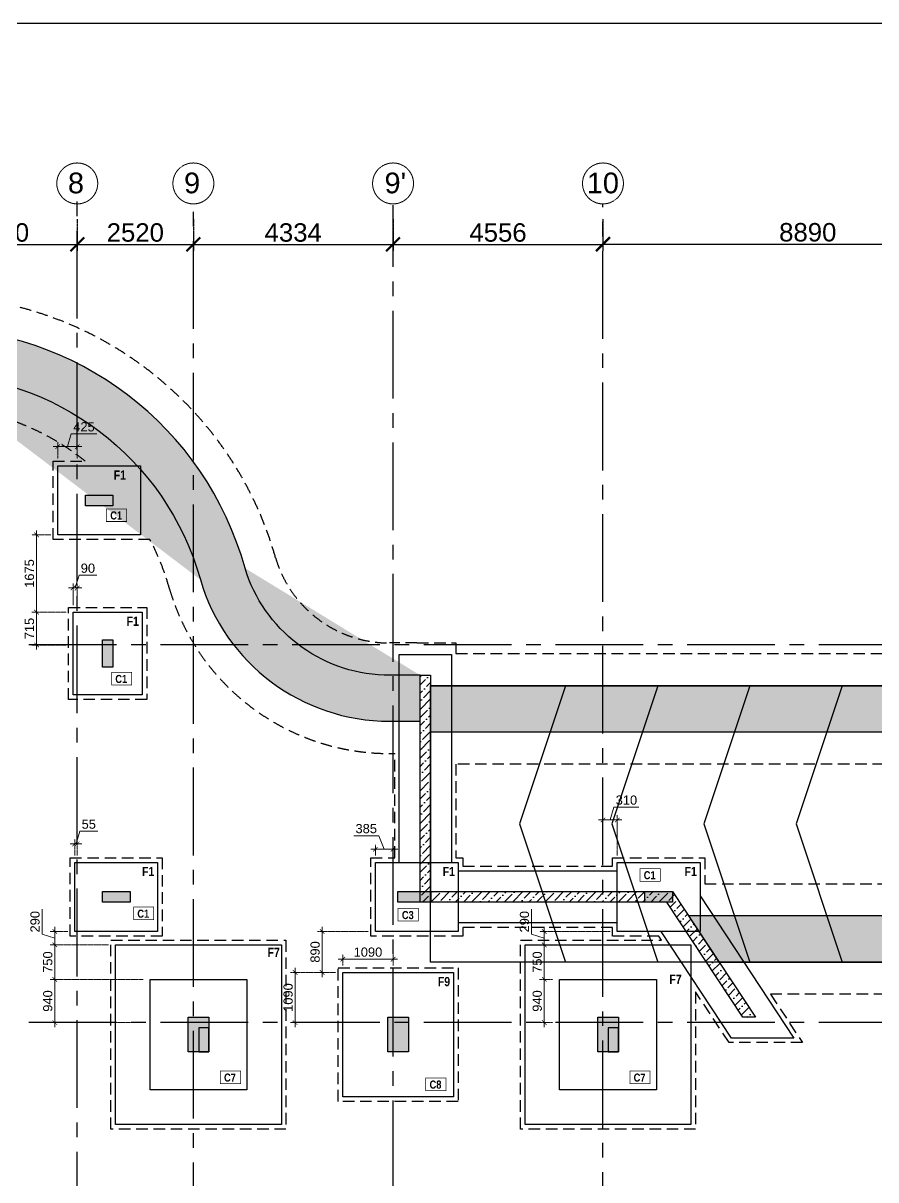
# Model space of a CAD drawing. Header units: millimetres. Extents: x 149548 to 2112824, y -1657616 to -1354760.
# Drawn here: x 1693180 to 1711686, y -1602628 to -1577511 of the extents above; entities that cross this region are included whole.
import ezdxf
from ezdxf.enums import TextEntityAlignment as Align

# ---------------------------------------------------------------- set-up
doc = ezdxf.new("R2010")
doc.units = ezdxf.units.MM
doc.header["$MEASUREMENT"] = 0
doc.header["$PDMODE"] = 98
for name, pattern in [('ACAD_ISO02W100', [15, 12, -3]), ('CENTER2', [28.575, 19.05, -3.175, 3.175, -3.175]), ('HIDDEN', [0.375, 0.25, -0.125])]:
    doc.linetypes.add(name, pattern=pattern)
for name, color, linetype, lineweight in [('CENTER_LINE', 8, 'CENTER2', 25), ('GRID', 252, 'ACAD_ISO02W100', 9), ('s-dm', 171, 'Continuous', 15), ('TXT', 255, 'Continuous', 5)]:
    doc.layers.add(name, color=color, linetype=linetype, lineweight=lineweight)
for name, color, linetype in [('Dimension', 7, 'Continuous'), ('F1', 10, 'Continuous'), ('F7', 160, 'Continuous'), ('F9', 200, 'Continuous'), ('Footing_#_ST', 1, 'Continuous'), ('Footing_ST', 241, 'Continuous'), ('Gabion Wall', 7, 'Continuous'), ('Pcc_ST', 6, 'Continuous'), ('RAMP', 7, 'Continuous'), ('STR.COLUMN', 1, 'Continuous')]:
    doc.layers.add(name, color=color, linetype=linetype)
doc.styles.add('1-100', font='arial.ttf', dxfattribs={"height": 400})
doc.styles.add('G2-TEXT', font='ARIALNB.TTF', dxfattribs={"height": 2.5})
doc.styles.add('G3-TEXT', font='ARIALNB.TTF', dxfattribs={"height": 3})
doc.styles.get("Standard").update_dxf_attribs({"font": 'arial.ttf'})
doc.dimstyles.new('Dim 1_100', dxfattribs={"dimscale": 100, "dimtxt": 2, "dimasz": 1, "dimexe": 1, "dimexo": 1.5, "dimgap": 0.5, "dimtad": 1, "dimdec": 0, "dimrnd": 5, "dimzin": 0, "dimdsep": 46, "dimtxsty": 'Standard', "dimblk": 'ARCHTICK', "dimcen": 0, "dimdle": 1, "dimclrd": 256, "dimclre": 256, "dimclrt": 256, "dimadec": 0, "dimazin": 0, "dimtfac": 0.8, "dimtdec": 0, "dimtmove": 1, "dimatfit": 0, "dimfxl": 1.5, "dimtolj": 1, "dimtzin": 0, "dimlwd": -1, "dimlwe": -1, "dimarcsym": 1})
doc.dimstyles.new('Dim 1_200', dxfattribs={"dimscale": 100, "dimtxt": 4, "dimasz": 3, "dimexe": 1.5, "dimexo": 1.5, "dimgap": 0.5, "dimtad": 1, "dimdec": 0, "dimzin": 0, "dimdsep": 46, "dimtxsty": 'Standard', "dimblk": 'ARCHTICK', "dimcen": 0, "dimclrd": 256, "dimclre": 256, "dimclrt": 256, "dimadec": 0, "dimazin": 0, "dimtfac": 0.8, "dimtdec": 0, "dimtmove": 1, "dimatfit": 0, "dimfxl": 1.5, "dimtolj": 1, "dimtzin": 0, "dimlwd": -1, "dimlwe": -1, "dimarcsym": 1})

# ---------------------------------------------------------------- blocks, each defined once
blk = doc.blocks.new('FIRST FLOOR COLUMNS')
at = {"layer": 'CENTER_LINE', "ltscale": 100}
for p, q in [((17925, -41973), (17925, 17893)), ((20445, -42203), (20445, 17663)), ((24779, -15138), (24779, 17638)), ((29335, -28128), (29335, 17663)), ((90214, 8085), (-4699, 8085)), ((90214, -115), (-4699, -115))]:
    blk.add_line(p, q, dxfattribs=at)
at = {"layer": 'GRID', "ltscale": 0.3}
for centre in [(17925, 18107), (20445, 18107), (24779, 18107), (29335, 18107)]:
    blk.add_circle(centre, 444, dxfattribs=at)
at = {"layer": 'GRID', "ltscale": 0.3, "style": '1-100', "oblique": 0}
for s, p in [('8', (17722, 17893)), ('9', (20242, 17893)), ("9'", (24593, 17893)), ('10', (28983, 17893))]:
    blk.add_text(s, height=450, rotation=359.9447, dxfattribs=at).set_placement(p)
blk = doc.blocks.new('RAMP')
at = {"layer": 'RAMP', "color": 8}
blk.add_lwpolyline([(1949009, -1591899), (1991149, -1591899), (1991149, -1597898), (1949009, -1597898)], close=True, dxfattribs=at)
for points in [[(1951939, -1591898), (1950939, -1594898), (1951939, -1597898)], [(1953939, -1591898), (1952939, -1594898), (1953939, -1597898)], [(1955939, -1591898), (1954939, -1594898), (1955939, -1597898)], [(1957939, -1591898), (1956939, -1594898), (1957939, -1597898)], [(1959939, -1591898), (1958939, -1594898), (1959939, -1597898)], [(1961939, -1591898), (1960939, -1594898), (1961939, -1597898)], [(1963939, -1591898), (1962939, -1594898), (1963939, -1597898)], [(1965939, -1591898), (1964939, -1594898), (1965939, -1597898)], [(1967939, -1591898), (1966939, -1594898), (1967939, -1597898)], [(1969939, -1591898), (1968939, -1594898), (1969939, -1597898)], [(1971939, -1591898), (1970939, -1594898), (1971939, -1597898)], [(1973939, -1591898), (1972939, -1594898), (1973939, -1597898)], [(1975939, -1591898), (1974939, -1594898), (1975939, -1597898)], [(1977939, -1591898), (1976939, -1594898), (1977939, -1597898)], [(1979939, -1591898), (1978939, -1594898), (1979939, -1597898)], [(1981939, -1591898), (1980939, -1594898), (1981939, -1597898)], [(1983939, -1591898), (1982939, -1594898), (1983939, -1597898)], [(1985939, -1591899), (1984939, -1594899), (1985939, -1597898)], [(1987939, -1591899), (1986939, -1594899), (1987939, -1597898)], [(1989939, -1591899), (1988939, -1594899), (1989939, -1597899)]]:
    blk.add_lwpolyline(points, dxfattribs=at)
blk = doc.blocks.new('Upto 2nd Floor lvl')
at = {"layer": 'STR.COLUMN'}
h = blk.add_hatch(color=30, dxfattribs=at)
h.dxf.hatch_style = 1
h.paths.add_polyline_path([(1943263, -1497619), (1943483, -1497619), (1943483, -1497099), (1943263, -1497099)])
h = blk.add_hatch(color=30, dxfattribs=at)
h.dxf.hatch_style = 1
h.paths.add_polyline_path([(1952153, -1497619), (1952373, -1497619), (1952373, -1497099), (1952153, -1497099)])
h = blk.add_hatch(color=30, dxfattribs=at)
h.dxf.hatch_style = 1
h.paths.add_polyline_path([(1960593, -1497619), (1960813, -1497619), (1960813, -1497099), (1960593, -1497099)])
h = blk.add_hatch(color=30, dxfattribs=at)
h.dxf.hatch_style = 1
h.paths.add_polyline_path([(1969933, -1497619), (1970153, -1497619), (1970153, -1497099), (1969933, -1497099)])
h = blk.add_hatch(color=30, dxfattribs=at)
h.dxf.hatch_style = 1
h.paths.add_polyline_path([(1952153, -1504009), (1952373, -1504009), (1952373, -1503259), (1952153, -1503259)])
h = blk.add_hatch(color=30, dxfattribs=at)
h.dxf.hatch_style = 1
h.paths.add_polyline_path([(1960593, -1504009), (1960813, -1504009), (1960813, -1503259), (1960593, -1503259)])
h = blk.add_hatch(color=30, dxfattribs=at)
h.dxf.hatch_style = 1
h.paths.add_polyline_path([(1969933, -1504009), (1970153, -1504009), (1970153, -1503259), (1969933, -1503259)])
h = blk.add_hatch(color=30, dxfattribs=at)
h.dxf.hatch_style = 1
h.paths.add_polyline_path([(1952153, -1509294), (1952373, -1509294), (1952373, -1508544), (1952153, -1508544)])
h = blk.add_hatch(color=30, dxfattribs=at)
h.dxf.hatch_style = 1
h.paths.add_polyline_path([(1960593, -1509294), (1960813, -1509294), (1960813, -1508544), (1960593, -1508544)])
h = blk.add_hatch(color=30, dxfattribs=at)
h.dxf.hatch_style = 1
h.paths.add_polyline_path([(1969933, -1509294), (1970153, -1509294), (1970153, -1508544), (1969933, -1508544)])
h = blk.add_hatch(color=30, dxfattribs=at)
h.dxf.hatch_style = 1
h.paths.add_polyline_path([(1952153, -1514999), (1952373, -1514999), (1952373, -1514479), (1952153, -1514479)])
h = blk.add_hatch(color=30, dxfattribs=at)
h.dxf.hatch_style = 1
h.paths.add_polyline_path([(1960593, -1514999), (1960813, -1514999), (1960813, -1514479), (1960593, -1514479)])
h = blk.add_hatch(color=30, dxfattribs=at)
h.dxf.hatch_style = 1
h.paths.add_polyline_path([(1969933, -1514999), (1970153, -1514999), (1970153, -1514479), (1969933, -1514479)])
at = {"layer": 'STR.COLUMN', "color": 5}
for points in [[(1943263, -1497619), (1943483, -1497619), (1943483, -1497099), (1943263, -1497099)], [(1952153, -1497619), (1952373, -1497619), (1952373, -1497099), (1952153, -1497099)], [(1960593, -1497619), (1960813, -1497619), (1960813, -1497099), (1960593, -1497099)], [(1969933, -1497619), (1970153, -1497619), (1970153, -1497099), (1969933, -1497099)], [(1952153, -1504009), (1952373, -1504009), (1952373, -1503259), (1952153, -1503259)], [(1960593, -1504009), (1960813, -1504009), (1960813, -1503259), (1960593, -1503259)], [(1969933, -1504009), (1970153, -1504009), (1970153, -1503259), (1969933, -1503259)], [(1952153, -1509294), (1952373, -1509294), (1952373, -1508544), (1952153, -1508544)], [(1960593, -1509294), (1960813, -1509294), (1960813, -1508544), (1960593, -1508544)], [(1969933, -1509294), (1970153, -1509294), (1970153, -1508544), (1969933, -1508544)], [(1952153, -1514999), (1952373, -1514999), (1952373, -1514479), (1952153, -1514479)], [(1960593, -1514999), (1960813, -1514999), (1960813, -1514479), (1960593, -1514479)], [(1969933, -1514999), (1970153, -1514999), (1970153, -1514479), (1969933, -1514479)]]:
    blk.add_lwpolyline(points, close=True, dxfattribs=at)
blk = doc.blocks.new('Through Column')
at = {"layer": 'STR.COLUMN', "transparency": 33554687}
h = blk.add_hatch(color=256, dxfattribs=at)
h.dxf.hatch_style = 1
h.paths.add_polyline_path([(1943033, -1497619), (1943483, -1497619), (1943483, -1497099), (1943483, -1496869), (1943033, -1496869)])
h = blk.add_hatch(color=256, dxfattribs=at)
h.dxf.hatch_style = 1
h.paths.add_polyline_path([(1951923, -1496869), (1952373, -1496869), (1952373, -1497099), (1952373, -1497619), (1951923, -1497619)])
at = {"layer": 'STR.COLUMN', "color": 5}
blk.add_lwpolyline([(1943033, -1496869), (1943483, -1496869), (1943483, -1497099), (1943483, -1497099), (1943483, -1497619), (1943033, -1497619), (1943033, -1496869)], close=True, dxfattribs=at)
blk.add_lwpolyline([(1951923, -1496869), (1952373, -1496869), (1952373, -1497099), (1952373, -1497099), (1952373, -1497619), (1951923, -1497619), (1951923, -1496869)], dxfattribs=at)
blk = doc.blocks.new('Upto 1st Floor lvl')
at = {"layer": 'STR.COLUMN'}
h = blk.add_hatch(color=3, dxfattribs=at)
h.dxf.hatch_style = 1
h.paths.add_polyline_path([(1941403, -1485529), (1941403, -1485759), (1940803, -1485759), (1940803, -1485529)])
h = blk.add_hatch(color=3, dxfattribs=at)
h.dxf.hatch_style = 1
h.paths.add_polyline_path([(1941173, -1488669), (1941403, -1488669), (1941403, -1489269), (1941173, -1489269)])
h = blk.add_hatch(color=3, dxfattribs=at)
h.dxf.hatch_style = 1
h.paths.add_polyline_path([(1941773, -1494139), (1941773, -1494369), (1941173, -1494369), (1941173, -1494139)])
h = blk.add_hatch(color=3, dxfattribs=at)
h.dxf.hatch_style = 1
h.paths.add_polyline_path([(1948298, -1494139), (1948298, -1494369), (1947586, -1494369), (1947586, -1494139)])
h = blk.add_hatch(color=3, dxfattribs=at)
h.dxf.hatch_style = 1
h.paths.add_polyline_path([(1953546, -1494139), (1953546, -1494369), (1952946, -1494369), (1952946, -1494139)])
h = blk.add_hatch(color=3, dxfattribs=at)
h.dxf.hatch_style = 1
h.paths.add_polyline_path([(1947366, -1496869), (1947816, -1496869), (1947816, -1497619), (1947366, -1497619)])
at = {"layer": 'STR.COLUMN', "color": 5}
for points in [[(1941403, -1485529), (1941403, -1485759), (1940803, -1485759), (1940803, -1485529), (1941403, -1485529)], [(1941173, -1488669), (1941403, -1488669), (1941403, -1489269), (1941173, -1489269), (1941173, -1488669)], [(1941773, -1494139), (1941773, -1494369), (1941173, -1494369), (1941173, -1494139)], [(1948298, -1494139), (1948298, -1494369), (1947586, -1494369), (1947586, -1494139)], [(1953546, -1494139), (1953546, -1494369), (1952946, -1494369), (1952946, -1494139)]]:
    blk.add_lwpolyline(points, close=True, dxfattribs=at)
blk.add_lwpolyline([(1947366, -1496869), (1947816, -1496869), (1947816, -1497619), (1947366, -1497619), (1947366, -1496869)], dxfattribs=at)
blk = doc.blocks.new('_ArchTick')
at = {"color": 0, "linetype": 'ByBlock', "const_width": 0.15}
blk.add_lwpolyline([(-0.5, -0.5), (0.5, 0.5)], dxfattribs=at)
blk = doc.blocks.new('*D1249')
at = {"layer": 'Defpoints', "color": 0}
for p in [(1694354, -1586706), (1693929, -1587124), (1694354, -1587124)]:
    blk.add_point(p, dxfattribs=at)
at = {"layer": 's-dm', "linetype": 'HIDDEN'}
for p, q in [((1693929, -1586974), (1693929, -1586606)), ((1694354, -1586974), (1694354, -1586606))]:
    blk.add_line(p, q, dxfattribs=at)
at = {"layer": 's-dm'}
for p, q in [((1694225, -1586429), (1694142, -1586706)), ((1694776, -1586429), (1694225, -1586429)), ((1693929, -1586706), (1693829, -1586706)), ((1693929, -1586706), (1694354, -1586706)), ((1694354, -1586706), (1694454, -1586706))]:
    blk.add_line(p, q, dxfattribs=at)
at = {"layer": 's-dm', "xscale": 100, "yscale": 100, "zscale": 100}
blk.add_blockref('_ArchTick', (1693929, -1586706), dxfattribs=at)
at = {"layer": 's-dm', "xscale": 100, "yscale": 100, "zscale": 100, "rotation": 180}
blk.add_blockref('_ArchTick', (1694354, -1586706), dxfattribs=at)
at = {"layer": 's-dm', "insert": (1694500, -1586277), "char_height": 200, "attachment_point": 5}
blk.add_mtext('\\A1;425', dxfattribs=at)
blk = doc.blocks.new('*D1268')
at = {"layer": 'Defpoints', "color": 0}
for p in [(1694354, -1589776), (1694264, -1590299), (1694354, -1590299)]:
    blk.add_point(p, dxfattribs=at)
at = {"layer": 's-dm'}
for p, q in [((1694392, -1589499), (1694309, -1589776)), ((1694778, -1589499), (1694392, -1589499)), ((1694264, -1589776), (1694164, -1589776)), ((1694264, -1589776), (1694354, -1589776)), ((1694354, -1589776), (1694454, -1589776))]:
    blk.add_line(p, q, dxfattribs=at)
at = {"layer": 's-dm', "linetype": 'HIDDEN'}
for p, q in [((1694264, -1590149), (1694264, -1589676)), ((1694354, -1590149), (1694354, -1589676))]:
    blk.add_line(p, q, dxfattribs=at)
at = {"layer": 's-dm', "xscale": 100, "yscale": 100, "zscale": 100}
blk.add_blockref('_ArchTick', (1694264, -1589776), dxfattribs=at)
at = {"layer": 's-dm', "xscale": 100, "yscale": 100, "zscale": 100, "rotation": 180}
blk.add_blockref('_ArchTick', (1694354, -1589776), dxfattribs=at)
at = {"layer": 's-dm', "insert": (1694585, -1589347), "char_height": 200, "attachment_point": 5}
blk.add_mtext('\\A1;90', dxfattribs=at)
blk = doc.blocks.new('*D1271')
at = {"layer": 'Defpoints', "color": 0}
for p in [(1693470, -1590299), (1694264, -1590299), (1694264, -1591014)]:
    blk.add_point(p, dxfattribs=at)
at = {"layer": 's-dm', "linetype": 'HIDDEN'}
for p, q in [((1694114, -1590299), (1693370, -1590299)), ((1694114, -1591014), (1693370, -1591014))]:
    blk.add_line(p, q, dxfattribs=at)
at = {"layer": 's-dm'}
blk.add_line((1693470, -1591114), (1693470, -1590199), dxfattribs=at)
at = {"layer": 's-dm', "xscale": 100, "yscale": 100, "zscale": 100}
for p, rotation in [((1693470, -1590299), 90), ((1693470, -1591014), 270)]:
    blk.add_blockref('_ArchTick', p, dxfattribs=dict(at, rotation=rotation))
at = {"layer": 's-dm', "insert": (1693317, -1590656), "char_height": 200, "attachment_point": 5, "rotation": 90}
blk.add_mtext('\\A1;715', dxfattribs=at)
blk = doc.blocks.new('*D1272')
at = {"layer": 'Defpoints', "color": 0}
for p in [(1693470, -1588624), (1693929, -1588624), (1694264, -1590299)]:
    blk.add_point(p, dxfattribs=at)
at = {"layer": 's-dm', "linetype": 'HIDDEN'}
for p, q in [((1693779, -1588624), (1693370, -1588624)), ((1694114, -1590299), (1693370, -1590299))]:
    blk.add_line(p, q, dxfattribs=at)
at = {"layer": 's-dm'}
blk.add_line((1693470, -1590399), (1693470, -1588524), dxfattribs=at)
at = {"layer": 's-dm', "xscale": 100, "yscale": 100, "zscale": 100}
for p, rotation in [((1693470, -1588624), 90), ((1693470, -1590299), 270)]:
    blk.add_blockref('_ArchTick', p, dxfattribs=dict(at, rotation=rotation))
at = {"layer": 's-dm', "insert": (1693317, -1589461), "char_height": 200, "attachment_point": 5, "rotation": 90}
blk.add_mtext('\\A1;1675', dxfattribs=at)
blk = doc.blocks.new('*D1305')
at = {"layer": 'Defpoints', "color": 0}
for p in [(1694354, -1595333), (1694299, -1595734), (1694354, -1595734)]:
    blk.add_point(p, dxfattribs=at)
at = {"layer": 's-dm'}
for p, q in [((1694410, -1595056), (1694327, -1595333)), ((1694798, -1595056), (1694410, -1595056)), ((1694299, -1595333), (1694199, -1595333)), ((1694299, -1595333), (1694354, -1595333)), ((1694354, -1595333), (1694454, -1595333))]:
    blk.add_line(p, q, dxfattribs=at)
at = {"layer": 's-dm', "linetype": 'HIDDEN'}
for p, q in [((1694299, -1595584), (1694299, -1595233)), ((1694354, -1595584), (1694354, -1595233))]:
    blk.add_line(p, q, dxfattribs=at)
at = {"layer": 's-dm', "xscale": 100, "yscale": 100, "zscale": 100}
blk.add_blockref('_ArchTick', (1694299, -1595333), dxfattribs=at)
at = {"layer": 's-dm', "xscale": 100, "yscale": 100, "zscale": 100, "rotation": 180}
blk.add_blockref('_ArchTick', (1694354, -1595333), dxfattribs=at)
at = {"layer": 's-dm', "insert": (1694604, -1594905), "char_height": 200, "attachment_point": 5}
blk.add_mtext('\\A1;55', dxfattribs=at)
blk = doc.blocks.new('*D1306')
at = {"layer": 'Defpoints', "color": 0}
for p in [(1693867, -1598274), (1695934, -1598274), (1695934, -1599214)]:
    blk.add_point(p, dxfattribs=at)
at = {"layer": 's-dm'}
blk.add_line((1693867, -1599314), (1693867, -1598174), dxfattribs=at)
at = {"layer": 's-dm', "linetype": 'HIDDEN'}
for p, q in [((1695784, -1598274), (1693767, -1598274)), ((1695784, -1599214), (1693767, -1599214))]:
    blk.add_line(p, q, dxfattribs=at)
at = {"layer": 's-dm', "xscale": 100, "yscale": 100, "zscale": 100}
for p, rotation in [((1693867, -1598274), 90), ((1693867, -1599214), 270)]:
    blk.add_blockref('_ArchTick', p, dxfattribs=dict(at, rotation=rotation))
at = {"layer": 's-dm', "insert": (1693715, -1598744), "char_height": 200, "attachment_point": 5, "rotation": 90}
blk.add_mtext('\\A1;940', dxfattribs=at)
blk = doc.blocks.new('*D1307')
at = {"layer": 'Defpoints', "color": 0}
for p in [(1693867, -1597524), (1695184, -1597524), (1695934, -1598274)]:
    blk.add_point(p, dxfattribs=at)
at = {"layer": 's-dm'}
blk.add_line((1693867, -1598374), (1693867, -1597424), dxfattribs=at)
at = {"layer": 's-dm', "linetype": 'HIDDEN'}
for p, q in [((1695034, -1597524), (1693767, -1597524)), ((1695784, -1598274), (1693767, -1598274))]:
    blk.add_line(p, q, dxfattribs=at)
at = {"layer": 's-dm', "xscale": 100, "yscale": 100, "zscale": 100}
for p, rotation in [((1693867, -1597524), 90), ((1693867, -1598274), 270)]:
    blk.add_blockref('_ArchTick', p, dxfattribs=dict(at, rotation=rotation))
at = {"layer": 's-dm', "insert": (1693715, -1597899), "char_height": 200, "attachment_point": 5, "rotation": 90}
blk.add_mtext('\\A1;750', dxfattribs=at)
blk = doc.blocks.new('*D1308')
at = {"layer": 'Defpoints', "color": 0}
for p in [(1693867, -1597234), (1694299, -1597234), (1695184, -1597524)]:
    blk.add_point(p, dxfattribs=at)
at = {"layer": 's-dm'}
for p, q in [((1693590, -1596751), (1693590, -1597295)), ((1693867, -1597234), (1693867, -1597134)), ((1693590, -1597295), (1693867, -1597379)), ((1693867, -1597524), (1693867, -1597234)), ((1693867, -1597524), (1693867, -1597624))]:
    blk.add_line(p, q, dxfattribs=at)
at = {"layer": 's-dm', "linetype": 'HIDDEN'}
for p, q in [((1694149, -1597234), (1693767, -1597234)), ((1695034, -1597524), (1693767, -1597524))]:
    blk.add_line(p, q, dxfattribs=at)
at = {"layer": 's-dm', "xscale": 100, "yscale": 100, "zscale": 100}
for p, rotation in [((1693867, -1597234), 270), ((1693867, -1597524), 90)]:
    blk.add_blockref('_ArchTick', p, dxfattribs=dict(at, rotation=rotation))
at = {"layer": 's-dm', "insert": (1693438, -1597023), "char_height": 200, "attachment_point": 5, "rotation": 90}
blk.add_mtext('\\A1;290', dxfattribs=at)
blk = doc.blocks.new('*D1316')
at = {"layer": 'Defpoints', "color": 0}
for p in [(1700118, -1598124), (1699083, -1599214), (1699532, -1599214)]:
    blk.add_point(p, dxfattribs=at)
at = {"layer": 's-dm', "linetype": 'HIDDEN'}
for p, q in [((1699968, -1598124), (1698983, -1598124)), ((1699382, -1599214), (1698983, -1599214))]:
    blk.add_line(p, q, dxfattribs=at)
at = {"layer": 's-dm'}
blk.add_line((1699083, -1598024), (1699083, -1599314), dxfattribs=at)
at = {"layer": 's-dm', "xscale": 100, "yscale": 100, "zscale": 100}
for p, rotation in [((1699083, -1598124), 90), ((1699083, -1599214), 270)]:
    blk.add_blockref('_ArchTick', p, dxfattribs=dict(at, rotation=rotation))
at = {"layer": 's-dm', "insert": (1698931, -1598669), "char_height": 200, "attachment_point": 5, "rotation": 90}
blk.add_mtext('\\A1;1090', dxfattribs=at)
blk = doc.blocks.new('*D1317')
at = {"layer": 'Defpoints', "color": 0}
for p in [(1701208, -1597836), (1700118, -1598124), (1701208, -1598124)]:
    blk.add_point(p, dxfattribs=at)
at = {"layer": 's-dm'}
blk.add_line((1700018, -1597836), (1701308, -1597836), dxfattribs=at)
at = {"layer": 's-dm', "linetype": 'HIDDEN'}
for p, q in [((1700118, -1597974), (1700118, -1597736)), ((1701208, -1597974), (1701208, -1597736))]:
    blk.add_line(p, q, dxfattribs=at)
at = {"layer": 's-dm', "xscale": 100, "yscale": 100, "zscale": 100, "rotation": 180}
blk.add_blockref('_ArchTick', (1700118, -1597836), dxfattribs=at)
at = {"layer": 's-dm', "xscale": 100, "yscale": 100, "zscale": 100}
blk.add_blockref('_ArchTick', (1701208, -1597836), dxfattribs=at)
at = {"layer": 's-dm', "insert": (1700663, -1597684), "char_height": 200, "attachment_point": 5}
blk.add_mtext('\\A1;1090', dxfattribs=at)
blk = doc.blocks.new('*D1318')
at = {"layer": 'Defpoints', "color": 0}
for p in [(1699669, -1597234), (1700824, -1597234), (1700118, -1598124)]:
    blk.add_point(p, dxfattribs=at)
at = {"layer": 's-dm'}
blk.add_line((1699669, -1598224), (1699669, -1597134), dxfattribs=at)
at = {"layer": 's-dm', "linetype": 'HIDDEN'}
for p, q in [((1700674, -1597234), (1699569, -1597234)), ((1699968, -1598124), (1699569, -1598124))]:
    blk.add_line(p, q, dxfattribs=at)
at = {"layer": 's-dm', "xscale": 100, "yscale": 100, "zscale": 100}
for p, rotation in [((1699669, -1597234), 90), ((1699669, -1598124), 270)]:
    blk.add_blockref('_ArchTick', p, dxfattribs=dict(at, rotation=rotation))
at = {"layer": 's-dm', "insert": (1699517, -1597679), "char_height": 200, "attachment_point": 5, "rotation": 90}
blk.add_mtext('\\A1;890', dxfattribs=at)
blk = doc.blocks.new('*D1319')
at = {"layer": 'Defpoints', "color": 0}
for p in [(1701209, -1595450), (1700824, -1595734), (1701209, -1595734)]:
    blk.add_point(p, dxfattribs=at)
at = {"layer": 's-dm'}
for p, q in [((1700354, -1595154), (1700898, -1595154)), ((1700898, -1595154), (1701016, -1595450)), ((1700724, -1595450), (1701309, -1595450))]:
    blk.add_line(p, q, dxfattribs=at)
at = {"layer": 's-dm', "linetype": 'HIDDEN'}
for p, q in [((1700824, -1595584), (1700824, -1595350)), ((1701209, -1595584), (1701209, -1595350))]:
    blk.add_line(p, q, dxfattribs=at)
at = {"layer": 's-dm', "xscale": 100, "yscale": 100, "zscale": 100, "rotation": 180}
blk.add_blockref('_ArchTick', (1700824, -1595450), dxfattribs=at)
at = {"layer": 's-dm', "xscale": 100, "yscale": 100, "zscale": 100}
blk.add_blockref('_ArchTick', (1701209, -1595450), dxfattribs=at)
at = {"layer": 's-dm', "insert": (1700626, -1595002), "char_height": 200, "attachment_point": 5}
blk.add_mtext('\\A1;385', dxfattribs=at)
blk = doc.blocks.new('*D1320')
at = {"layer": 'Defpoints', "color": 0}
for p in [(1705764, -1594812), (1705764, -1595280), (1706074, -1595734)]:
    blk.add_point(p, dxfattribs=at)
at = {"layer": 's-dm'}
for p, q in [((1706002, -1594535), (1705919, -1594812)), ((1706543, -1594535), (1706002, -1594535)), ((1705764, -1594812), (1705664, -1594812)), ((1706074, -1594812), (1705764, -1594812)), ((1706074, -1594812), (1706174, -1594812))]:
    blk.add_line(p, q, dxfattribs=at)
at = {"layer": 's-dm', "linetype": 'HIDDEN'}
for p, q in [((1705764, -1595130), (1705764, -1594712)), ((1706074, -1595584), (1706074, -1594712))]:
    blk.add_line(p, q, dxfattribs=at)
at = {"layer": 's-dm', "xscale": 100, "yscale": 100, "zscale": 100}
blk.add_blockref('_ArchTick', (1705764, -1594812), dxfattribs=at)
at = {"layer": 's-dm', "xscale": 100, "yscale": 100, "zscale": 100, "rotation": 180}
blk.add_blockref('_ArchTick', (1706074, -1594812), dxfattribs=at)
at = {"layer": 's-dm', "insert": (1706273, -1594383), "char_height": 200, "attachment_point": 5}
blk.add_mtext('\\A1;310', dxfattribs=at)
blk = doc.blocks.new('*D1321')
at = {"layer": 'Defpoints', "color": 0}
for p in [(1704490, -1598274), (1704824, -1598274), (1704824, -1599214)]:
    blk.add_point(p, dxfattribs=at)
at = {"layer": 's-dm'}
blk.add_line((1704490, -1599314), (1704490, -1598174), dxfattribs=at)
at = {"layer": 's-dm', "linetype": 'HIDDEN'}
for p, q in [((1704674, -1598274), (1704390, -1598274)), ((1704674, -1599214), (1704390, -1599214))]:
    blk.add_line(p, q, dxfattribs=at)
at = {"layer": 's-dm', "xscale": 100, "yscale": 100, "zscale": 100}
for p, rotation in [((1704490, -1598274), 90), ((1704490, -1599214), 270)]:
    blk.add_blockref('_ArchTick', p, dxfattribs=dict(at, rotation=rotation))
at = {"layer": 's-dm', "insert": (1704338, -1598744), "char_height": 200, "attachment_point": 5, "rotation": 90}
blk.add_mtext('\\A1;940', dxfattribs=at)
blk = doc.blocks.new('*D1322')
at = {"layer": 'Defpoints', "color": 0}
for p in [(1704490, -1597524), (1704829, -1597524), (1704824, -1598274)]:
    blk.add_point(p, dxfattribs=at)
at = {"layer": 's-dm'}
blk.add_line((1704490, -1598374), (1704490, -1597424), dxfattribs=at)
at = {"layer": 's-dm', "linetype": 'HIDDEN'}
for p, q in [((1704679, -1597524), (1704390, -1597524)), ((1704674, -1598274), (1704390, -1598274))]:
    blk.add_line(p, q, dxfattribs=at)
at = {"layer": 's-dm', "xscale": 100, "yscale": 100, "zscale": 100}
for p, rotation in [((1704490, -1597524), 90), ((1704490, -1598274), 270)]:
    blk.add_blockref('_ArchTick', p, dxfattribs=dict(at, rotation=rotation))
at = {"layer": 's-dm', "insert": (1704338, -1597899), "char_height": 200, "attachment_point": 5, "rotation": 90}
blk.add_mtext('\\A1;750', dxfattribs=at)
blk = doc.blocks.new('*D1323')
at = {"layer": 'Defpoints', "color": 0}
for p in [(1704490, -1597234), (1706073, -1597234), (1704829, -1597524)]:
    blk.add_point(p, dxfattribs=at)
at = {"layer": 's-dm'}
for p, q in [((1704213, -1596751), (1704213, -1597295)), ((1704490, -1597234), (1704490, -1597134)), ((1704213, -1597295), (1704490, -1597379)), ((1704490, -1597524), (1704490, -1597234)), ((1704490, -1597524), (1704490, -1597624))]:
    blk.add_line(p, q, dxfattribs=at)
at = {"layer": 's-dm', "linetype": 'HIDDEN'}
for p, q in [((1705923, -1597234), (1704390, -1597234)), ((1704679, -1597524), (1704390, -1597524))]:
    blk.add_line(p, q, dxfattribs=at)
at = {"layer": 's-dm', "xscale": 100, "yscale": 100, "zscale": 100}
for p, rotation in [((1704490, -1597234), 270), ((1704490, -1597524), 90)]:
    blk.add_blockref('_ArchTick', p, dxfattribs=dict(at, rotation=rotation))
at = {"layer": 's-dm', "insert": (1704061, -1597023), "char_height": 200, "attachment_point": 5, "rotation": 90}
blk.add_mtext('\\A1;290', dxfattribs=at)
blk = doc.blocks.new('*D2499')
at = {"layer": 'Defpoints', "color": 0}
for p in [(1691024, -1581460), (1694354, -1581619), (1694354, -1582314)]:
    blk.add_point(p, dxfattribs=at)
at = {"layer": 'Dimension', "linetype": 'HIDDEN'}
for p, q in [((1691024, -1581610), (1691024, -1582464)), ((1694354, -1581769), (1694354, -1582464))]:
    blk.add_line(p, q, dxfattribs=at)
at = {"layer": 'Dimension'}
blk.add_line((1691024, -1582314), (1694354, -1582314), dxfattribs=at)
at = {"layer": 'Dimension', "xscale": 300, "yscale": 300, "zscale": 300, "rotation": 180}
blk.add_blockref('_ArchTick', (1691024, -1582314), dxfattribs=at)
at = {"layer": 'Dimension', "xscale": 300, "yscale": 300, "zscale": 300}
blk.add_blockref('_ArchTick', (1694354, -1582314), dxfattribs=at)
at = {"layer": 'Dimension', "insert": (1692689, -1582059), "char_height": 400, "attachment_point": 5}
blk.add_mtext('\\A1;3330', dxfattribs=at)
blk = doc.blocks.new('*D2500')
at = {"layer": 'Defpoints', "color": 0}
for p in [(1694354, -1581619), (1696874, -1581619), (1696874, -1582314)]:
    blk.add_point(p, dxfattribs=at)
at = {"layer": 'Dimension', "linetype": 'HIDDEN'}
for p, q in [((1694354, -1581769), (1694354, -1582464)), ((1696874, -1581769), (1696874, -1582464))]:
    blk.add_line(p, q, dxfattribs=at)
at = {"layer": 'Dimension'}
blk.add_line((1694354, -1582314), (1696874, -1582314), dxfattribs=at)
at = {"layer": 'Dimension', "xscale": 300, "yscale": 300, "zscale": 300, "rotation": 180}
blk.add_blockref('_ArchTick', (1694354, -1582314), dxfattribs=at)
at = {"layer": 'Dimension', "xscale": 300, "yscale": 300, "zscale": 300}
blk.add_blockref('_ArchTick', (1696874, -1582314), dxfattribs=at)
at = {"layer": 'Dimension', "insert": (1695614, -1582059), "char_height": 400, "attachment_point": 5}
blk.add_mtext('\\A1;2520', dxfattribs=at)
blk = doc.blocks.new('*D2501')
at = {"layer": 'Defpoints', "color": 0}
for p in [(1696874, -1581619), (1701208, -1581619), (1701208, -1582314)]:
    blk.add_point(p, dxfattribs=at)
at = {"layer": 'Dimension', "linetype": 'HIDDEN'}
for p, q in [((1696874, -1581769), (1696874, -1582464)), ((1701208, -1581769), (1701208, -1582464))]:
    blk.add_line(p, q, dxfattribs=at)
at = {"layer": 'Dimension'}
blk.add_line((1696874, -1582314), (1701208, -1582314), dxfattribs=at)
at = {"layer": 'Dimension', "xscale": 300, "yscale": 300, "zscale": 300, "rotation": 180}
blk.add_blockref('_ArchTick', (1696874, -1582314), dxfattribs=at)
at = {"layer": 'Dimension', "xscale": 300, "yscale": 300, "zscale": 300}
blk.add_blockref('_ArchTick', (1701208, -1582314), dxfattribs=at)
at = {"layer": 'Dimension', "insert": (1699041, -1582059), "char_height": 400, "attachment_point": 5}
blk.add_mtext('\\A1;4334', dxfattribs=at)
blk = doc.blocks.new('*D2502')
at = {"layer": 'Defpoints', "color": 0}
for p in [(1701208, -1581619), (1705764, -1581613), (1705764, -1582314)]:
    blk.add_point(p, dxfattribs=at)
at = {"layer": 'Dimension', "linetype": 'HIDDEN'}
for p, q in [((1701208, -1581769), (1701208, -1582464)), ((1705764, -1581763), (1705764, -1582464))]:
    blk.add_line(p, q, dxfattribs=at)
at = {"layer": 'Dimension'}
blk.add_line((1701208, -1582314), (1705764, -1582314), dxfattribs=at)
at = {"layer": 'Dimension', "xscale": 300, "yscale": 300, "zscale": 300, "rotation": 180}
blk.add_blockref('_ArchTick', (1701208, -1582314), dxfattribs=at)
at = {"layer": 'Dimension', "xscale": 300, "yscale": 300, "zscale": 300}
blk.add_blockref('_ArchTick', (1705764, -1582314), dxfattribs=at)
at = {"layer": 'Dimension', "insert": (1703486, -1582059), "char_height": 400, "attachment_point": 5}
blk.add_mtext('\\A1;4556', dxfattribs=at)
blk = doc.blocks.new('*D2503')
at = {"layer": 'Defpoints', "color": 0}
for p in [(1705764, -1581613), (1714654, -1581613), (1714654, -1582308)]:
    blk.add_point(p, dxfattribs=at)
at = {"layer": 'Dimension', "linetype": 'HIDDEN'}
for p, q in [((1705764, -1581763), (1705764, -1582458)), ((1714654, -1581763), (1714654, -1582458))]:
    blk.add_line(p, q, dxfattribs=at)
at = {"layer": 'Dimension'}
blk.add_line((1705764, -1582308), (1714654, -1582308), dxfattribs=at)
at = {"layer": 'Dimension', "xscale": 300, "yscale": 300, "zscale": 300, "rotation": 180}
blk.add_blockref('_ArchTick', (1705764, -1582308), dxfattribs=at)
at = {"layer": 'Dimension', "xscale": 300, "yscale": 300, "zscale": 300}
blk.add_blockref('_ArchTick', (1714654, -1582308), dxfattribs=at)
at = {"layer": 'Dimension', "insert": (1710209, -1582054), "char_height": 400, "attachment_point": 5}
blk.add_mtext('\\A1;8890', dxfattribs=at)

msp = doc.modelspace()

# ---------------------------------------------------------------- hatches: boundary and pattern name
at = {"layer": 'Gabion Wall'}
h = msp.add_hatch(dxfattribs=at)
h.set_pattern_fill('ANSI36', color=8, scale=1000)
h.set_pattern_definition([(45, (-246273.49, -199349.73), (66.291261, 243.067956), [312.5, -62.5, 0, -62.5])])
edge = h.paths.add_edge_path()
edge.add_arc((1681689, -1591248.5), 6117, 137.59606, 229.28606, ccw=False)
edge.add_arc((1681689, -1591248.5), 6117, 90, 137.59606, ccw=False)
edge.add_line((1681689, -1585131.6), (1691139, -1585131.6))
edge.add_arc((1691140.6, -1591243.9), 6112.4, 15.6696, 90.01446, ccw=False)
edge.add_arc((1701131.3, -1588392.6), 4277.4, 196.29852, 270)
edge.add_arc((1701628.6, -1666319), 73650.6, 89.871298, 90.386873, ccw=False)
edge.add_line((1701794, -1592668.5), (1701794, -1591668.5))
edge.add_arc((1701599.3, -1323873.6), 267795, 269.875023, 270.041673, ccw=False)
edge.add_arc((1701131.3, -1588392.6), 3277.4, 196.90061, 267.96875, ccw=False)
edge.add_arc((1691140.2, -1591245.3), 7113.7, 15.48983, 90.00892)
edge.add_line((1691139, -1584131.6), (1681689, -1584131.6))
edge.add_arc((1681689, -1591248.5), 7117, 90, 137.6234)
edge.add_arc((1681689, -1591248.5), 7117, 137.6234, 235.90054)
edge.add_line((1677699, -1597141.9), (1677699, -1595885.1))
h = msp.add_hatch(dxfattribs=at)
h.set_pattern_fill('ANSI36', color=8, scale=1000)
h.set_pattern_definition([(45, (-246985.18, 0), (66.291261, 243.067956), [312.5, -62.5, 0, -62.5])])
h.paths.add_polyline_path([(1702024, -1596598.5), (1701794, -1596598.5), (1701794, -1591668.5), (1702024, -1591668.5), (1702024, -1596368.5), (1707272.9, -1596368.5), (1709072.9, -1599098.5), (1708797.4, -1599098.5), (1707149, -1596598.5)])
h = msp.add_hatch(dxfattribs=at)
h.set_pattern_fill('ANSI36', color=8, scale=1000)
h.set_pattern_definition([(45, (-246273.49, -199349.73), (66.291261, 243.067956), [312.5, -62.5, 0, -62.5])])
h.paths.add_polyline_path([(1744164, -1591898.5), (1702024, -1591898.5), (1702024, -1592898.5), (1744164, -1592898.5)])
h = msp.add_hatch(dxfattribs=at)
h.set_pattern_fill('ANSI36', color=8, scale=1000)
h.set_pattern_definition([(45, (-246273.49, -204349.41), (66.291261, 243.067956), [312.5, -62.5, 0, -62.5])])
h.paths.add_polyline_path([(1744164, -1596898.2), (1707622.1, -1596898.2), (1708281.5, -1597898.2), (1744164, -1597898.2)])

# ---------------------------------------------------------------- linework, layer by layer
at = {"lineweight": -3}
msp.add_lwpolyline([(1786027, -1657616.5), (1667061.5, -1657616.5), (1667061.5, -1577510.7), (1786027, -1577510.7)], close=True, dxfattribs=at)
at = {"color": 101, "const_width": 14.8}
for points in [[(1694988.3, -1588332.1), (1694988.3, -1588058.5), (1695427.6, -1588058.5), (1695427.6, -1588332.1)], [(1695098.3, -1591882.1), (1695098.3, -1591608.5), (1695537.6, -1591608.5), (1695537.6, -1591882.1)], [(1706566.9, -1596143.6), (1706566.9, -1595870), (1707006.2, -1595870), (1707006.2, -1596143.6)], [(1695575.8, -1596979.1), (1695575.8, -1596705.5), (1696015.1, -1596705.5), (1696015.1, -1596979.1)], [(1701317.8, -1597008.6), (1701317.8, -1596735), (1701757.1, -1596735), (1701757.1, -1597008.6)], [(1697458, -1600537.7), (1697458, -1600264.1), (1697897.3, -1600264.1), (1697897.3, -1600537.7)], [(1701918.4, -1600689.2), (1701918.4, -1600415.6), (1702357.7, -1600415.6), (1702357.7, -1600689.2)], [(1706348, -1600537.7), (1706348, -1600264.1), (1706787.3, -1600264.1), (1706787.3, -1600537.7)]]:
    msp.add_lwpolyline(points, close=True, dxfattribs=at)
at = {"layer": 'F1'}
for points in [[(1695729, -1587123.5), (1695729, -1588623.5), (1693929, -1588623.5), (1693929, -1587123.5)], [(1694264, -1590298.5), (1695764, -1590298.5), (1695764, -1592098.5), (1694264, -1592098.5)], [(1696099, -1595733.5), (1696099, -1597233.5), (1694299, -1597233.5), (1694299, -1595733.5)], [(1702624, -1595733.5), (1702624, -1597233.5), (1700824, -1597233.5), (1700824, -1595733.5)], [(1707872.9, -1595733.5), (1707872.9, -1597233.5), (1706072.9, -1597233.5), (1706072.9, -1595733.5)]]:
    msp.add_lwpolyline(points, close=True, dxfattribs=at)
at = {"layer": 'F7'}
for points in [[(1695184, -1597523.5), (1698784, -1597523.5), (1698784, -1601423.5), (1695184, -1601423.5)], [(1704074, -1597523.5), (1707674, -1597523.5), (1707674, -1601423.5), (1704074, -1601423.5)], [(1695934, -1598273.5), (1698034, -1598273.5), (1698034, -1600673.5), (1695934, -1600673.5)], [(1704824, -1598273.5), (1706924, -1598273.5), (1706924, -1600673.5), (1704824, -1600673.5)]]:
    msp.add_lwpolyline(points, close=True, dxfattribs=at)
at = {"layer": 'F9'}
msp.add_lwpolyline([(1700117.9, -1598123.5), (1702517.9, -1598123.5), (1702517.9, -1600823.5), (1700117.9, -1600823.5)], close=True, dxfattribs=at)
at = {"layer": 'Footing_ST'}
for points in [[(1701344, -1595733.5), (1701344, -1591218.5), (1702474, -1591218.5), (1702474, -1595733.5)], [(1702624, -1595918.5), (1706072.9, -1595918.5)], [(1707872.9, -1596461), (1709908.6, -1599548.5), (1708555.1, -1599548.5), (1707028.7, -1597233.5)], [(1706072.9, -1597048.5), (1702624, -1597048.5)]]:
    msp.add_lwpolyline(points, dxfattribs=at)
at = {"layer": 'Gabion Wall'}
msp.add_lwpolyline([(1677699, -1595885.1, -0.4228794), (1677172.2, -1587123.5, -0.2107151), (1681689, -1585131.6), (1691139, -1585131.6, -0.3362694), (1697025.8, -1589593.1, 0.3331476), (1701131.3, -1592670, -0.0022496), (1701794, -1592668.5), (1701794, -1591668.5, -0.0007271), (1701015.1, -1591668, -0.3204303), (1697995.5, -1589345.4, 0.3371157), (1691139, -1584131.6), (1681689, -1584131.6, 0.2108397), (1676431.5, -1586451.7, 0.4571874), (1677699, -1597141.9)], format="xyb", close=True, dxfattribs=at)
for points in [[(1744164, -1591898.5), (1702024, -1591898.5), (1702024, -1592898.5), (1744164, -1592898.5)], [(1744164, -1596898.2), (1707622.1, -1596898.2), (1708281.5, -1597898.2), (1744164, -1597898.2)]]:
    msp.add_lwpolyline(points, close=True, dxfattribs=at)
at = {"layer": 'Pcc_ST', "linetype": 'HIDDEN', "ltscale": 1000}
for points in [[(1691151, -1583431.6, -0.3352444), (1698658.1, -1589117.9, 0.3329264), (1701131.3, -1590970, -0.002504), (1701727, -1590968.5), (1702574, -1590968.5), (1702574, -1591198.5), (1744864, -1591198.5)], [(1712644, -1598598.2), (1709401.8, -1598598.2), (1710094.3, -1599648.5), (1708501.2, -1599648.5), (1707774, -1598545.6), (1707774, -1601523.5), (1703974, -1601523.5), (1703974, -1597423.5), (1707034.2, -1597423.5), (1706974.9, -1597333.5), (1705972.9, -1597333.5), (1705972.9, -1597148.5), (1702724, -1597148.5), (1702724, -1597333.5), (1700724, -1597333.5), (1700724, -1595633.5), (1701244, -1595633.5), (1701244, -1593368.8, -0.3386165), (1696358.1, -1589803.8, 0.0551472), (1695931.5, -1588723.5), (1693829, -1588723.5), (1693829, -1587023.5), (1694529.2, -1587023.5, 0.1713716), (1691124.4, -1585831.6)]]:
    msp.add_lwpolyline(points, format="xyb", dxfattribs=at)
for points in [[(1694164, -1590198.5), (1695864, -1590198.5), (1695864, -1592198.5), (1694164, -1592198.5)], [(1696199, -1595633.5), (1696199, -1597333.5), (1694199, -1597333.5), (1694199, -1595633.5)], [(1695084, -1597423.5), (1698884, -1597423.5), (1698884, -1601523.5), (1695084, -1601523.5)], [(1700017.9, -1598023.5), (1702617.9, -1598023.5), (1702617.9, -1600923.5), (1700017.9, -1600923.5)]]:
    msp.add_lwpolyline(points, close=True, dxfattribs=at)
msp.add_lwpolyline([(1744864, -1593598.5), (1702574, -1593598.5), (1702574, -1595633.5), (1702724, -1595633.5), (1702724, -1595818.5), (1705972.9, -1595818.5), (1705972.9, -1595633.5), (1707972.9, -1595633.5), (1707972.9, -1596198.2), (1744864, -1596198.2)], dxfattribs=at)
at = {"layer": 'STR.COLUMN', "color": 6}
msp.add_lwpolyline([(1702024, -1596598.5), (1701794, -1596598.5), (1701794, -1591668.5), (1702024, -1591668.5), (1702024, -1596368.5), (1707272.9, -1596368.5), (1709072.9, -1599098.5), (1708797.4, -1599098.5), (1707149, -1596598.5)], close=True, dxfattribs=at)

# ---------------------------------------------------------------- block references
at = {"layer": 'GRID'}
msp.add_blockref('FIRST FLOOR COLUMNS', (1676429, -1599098.5), dxfattribs=at)
at = {"layer": 'RAMP'}
msp.add_blockref('RAMP', (-246985.2, 0), dxfattribs=at)
at = {"layer": 'STR.COLUMN', "color": 5}
msp.add_blockref('Upto 1st Floor lvl', (-246273.5, -102229.3), dxfattribs=at)
at = {"layer": 'STR.COLUMN'}
for name in ['Through Column', 'Upto 2nd Floor lvl']:
    msp.add_blockref(name, (-246273.5, -102229.3), dxfattribs=at)

# ---------------------------------------------------------------- texts
at = {"layer": 'Footing_#_ST', "style": 'G2-TEXT'}
for s, p in [('F1', (1695279, -1587482.6)), ('F1', (1695558, -1590657.6)), ('F1', (1695893, -1596092.6)), ('F1', (1702418, -1596092.6)), ('F1', (1707666.9, -1596092.6)), ('F7', (1698617, -1597848.1)), ('F7', (1707338, -1598432.1)), ('F9', (1702312.9, -1598482.6))]:
    msp.add_text(s, height=200, dxfattribs=at).set_placement(p, align=Align.BOTTOM_CENTER)
at = {"layer": 'TXT', "style": 'G3-TEXT'}
for s, p in [('C1', (1695070.8, -1588288.7)), ('C1', (1695180.8, -1591838.7)), ('C1', (1706649.3, -1596100.2)), ('C1', (1695658.3, -1596935.7)), ('C3', (1701400.3, -1596965.2)), ('C7', (1697540.4, -1600494.3)), ('C7', (1706430.4, -1600494.3)), ('C8', (1702000.8, -1600645.8))]:
    msp.add_text(s, height=175, dxfattribs=at).set_placement(p)

# ---------------------------------------------------------------- dimensions: what is measured, and where the dimension line sits
at = {"layer": 'Dimension'}
for base, p1, p2, picture, middle in [((1694354, -1582313.6), (1691024, -1581460.2), (1694354, -1581619), '*D2499', (1692689, -1582059.3)), ((1696874, -1582313.6), (1694354, -1581619), (1696874, -1581619), '*D2500', (1695614, -1582059.4)), ((1701207.9, -1582313.6), (1696874, -1581619), (1701207.9, -1581619), '*D2501', (1699041, -1582059.3)), ((1705764, -1582313.6), (1701207.9, -1581619), (1705764, -1581613.2), '*D2502', (1703486, -1582059.4)), ((1714654, -1582307.8), (1705764, -1581613.2), (1714654, -1581613.2), '*D2503', (1710209, -1582053.6))]:
    dim = msp.add_linear_dim(base=base, p1=p1, p2=p2, dimstyle='Dim 1_200', override={"dimblk": 'ArchTick'}, dxfattribs=at)
    dim.commit()
    dim.dimension.update_dxf_attribs({"geometry": picture, "text_midpoint": middle})
at = {"layer": 's-dm'}
dim = msp.add_linear_dim(base=(1694354, -1586705.8), p1=(1693929, -1587123.5), p2=(1694354, -1587123.5), dimstyle='Dim 1_100', override={"dimblk": 'ArchTick'}, dxfattribs=at)
dim.commit()
dim.dimension.update_dxf_attribs({"geometry": '*D1249', "text_midpoint": (1694274.7, -1586276.6)})
for base, p1, p2, picture, middle in [((1693469.5, -1588623.5), (1694264, -1590298.5), (1693929, -1588623.5), '*D1272', (1693317.4, -1589461)), ((1693469.5, -1590298.5), (1694264, -1591013.5), (1694264, -1590298.5), '*D1271', (1693317.4, -1590656)), ((1693867.1, -1597233.5), (1695184, -1597523.5), (1694299, -1597233.5), '*D1308', (1693437.9, -1597245.4)), ((1704490, -1597233.5), (1704828.8, -1597523.5), (1706072.9, -1597233.5), '*D1323', (1704060.7, -1597245.4)), ((1699668.7, -1597233.5), (1700117.9, -1598123.5), (1700824, -1597233.5), '*D1318', (1699516.6, -1597678.5)), ((1693867.1, -1597523.5), (1695934, -1598273.5), (1695184, -1597523.5), '*D1307', (1693715, -1597898.5)), ((1704490, -1597523.5), (1704824, -1598273.5), (1704828.8, -1597523.5), '*D1322', (1704337.8, -1597898.5)), ((1693867.1, -1598273.5), (1695934, -1599213.5), (1695934, -1598273.5), '*D1306', (1693715, -1598743.5)), ((1699082.9, -1599213.5), (1700117.9, -1598123.5), (1699532.1, -1599213.5), '*D1316', (1698930.8, -1598668.5)), ((1704490, -1598273.5), (1704824, -1599213.5), (1704824, -1598273.5), '*D1321', (1704337.8, -1598743.5))]:
    dim = msp.add_linear_dim(base=base, p1=p1, p2=p2, angle=90, dimstyle='Dim 1_100', dxfattribs=at)
    dim.commit()
    dim.dimension.update_dxf_attribs({"geometry": picture, "text_midpoint": middle})
for base, p1, p2, picture, middle in [((1694354, -1589776.2), (1694264, -1590298.5), (1694354, -1590298.5), '*D1268', (1694442.2, -1589347)), ((1705764, -1594812), (1706073.9, -1595733.5), (1705764, -1595280), '*D1320', (1706052.1, -1594382.6)), ((1694354, -1595333), (1694299, -1595733.5), (1694354, -1595733.5), '*D1305', (1694459.6, -1594904.6)), ((1701207.9, -1597836.3), (1700117.9, -1598123.5), (1701207.9, -1598123.5), '*D1317', (1700662.9, -1597684.2))]:
    dim = msp.add_linear_dim(base=base, p1=p1, p2=p2, dimstyle='Dim 1_100', dxfattribs=at)
    dim.commit()
    dim.dimension.update_dxf_attribs({"geometry": picture, "text_midpoint": middle})
dim = msp.add_linear_dim(base=(1701208.9, -1595449.6), p1=(1700824, -1595733.5), p2=(1701208.9, -1595733.5), dimstyle='Dim 1_100', dxfattribs=at)
dim.commit()
dim.dimension.update_dxf_attribs({"geometry": '*D1319', "text_midpoint": (1700847.6, -1595153.8), "dimtype": 160})

doc.saveas('drawing.dxf')
